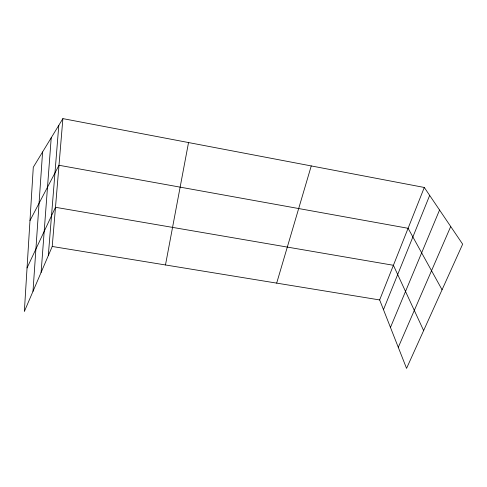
<?xml version="1.0" encoding="UTF-8"?>
<svg xmlns="http://www.w3.org/2000/svg" width="487" height="487" viewBox="0 0 487 487"><rect width="100%" height="100%" fill="white"/><g stroke="black" fill="none" stroke-linecap="round" stroke-linejoin="round"><path stroke-width="0.73" d="M32.994 291.342L42.594 151.956M41.103 272.422L51.22 137.784M48.298 255.626L58.793 125.348M62.884 118.621L33.286 167.242L24.35 311.503L52.225 246.471L62.884 118.621L424.299 187.465L462.65 244.17L406.56 368.379L379.653 299.937L424.299 187.465M165.477 264.965L188.536 142.557M276.677 283.124L311.248 165.933M383.476 309.665L429.674 195.409M390.464 327.441L439.554 210.019M398.281 347.328L450.712 226.522M27.053 267.923L55.488 207.298L393.405 265.287L423.635 330.57M29.987 220.556L58.994 165.27L408.094 228.293L442.062 289.753M52.225 246.471L379.653 299.937"/></g></svg>
